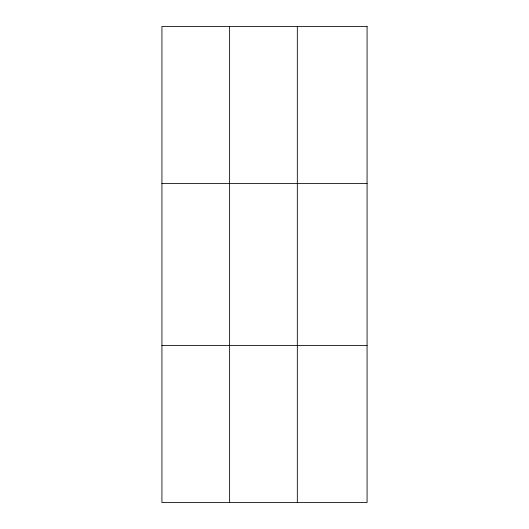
<?xml version="1.0" encoding="UTF-8"?>
<svg xmlns="http://www.w3.org/2000/svg" width="529" height="529" viewBox="0 0 529 529"><rect width="100%" height="100%" fill="white"/><g stroke="black" fill="none" stroke-linecap="round" stroke-linejoin="round"><path stroke-width="0.79" d="M229.626 502.55L229.626 26.45M297.324 502.55L297.324 26.45M161.927 183.563L367.073 183.563M161.927 345.437L367.073 345.437M367.073 26.45L161.927 26.45L161.927 502.55L367.073 502.55L367.073 26.45"/></g></svg>
